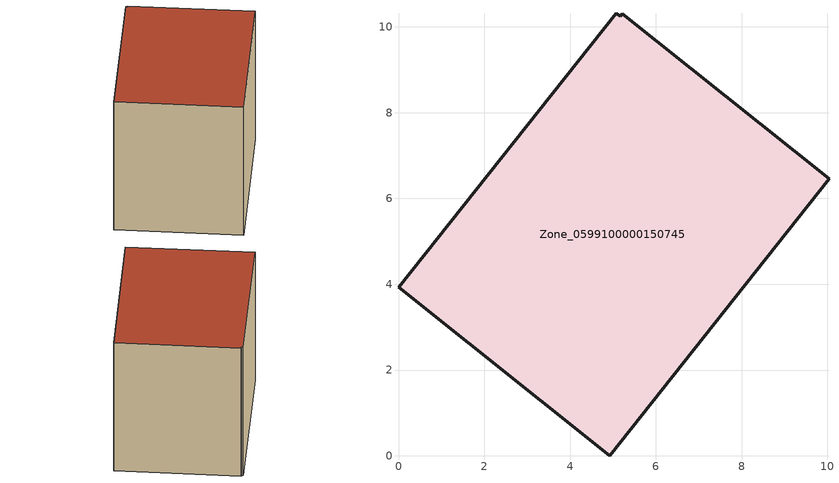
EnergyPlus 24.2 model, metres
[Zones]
Zone_0599100000150745
 floor ground (C_G): 5.08,10.32 5.17,10.25 5.21,10.31 10.04,6.46 4.93,0 0,3.93 z0.55
 wall outside (C_F): 5.08,10.32 0,3.93 4.93,0 10.04,6.46 5.21,10.31 5.17,10.25 5.08,10.32 z0.55:8.06
 roof outside (C_R): 5.17,10.25 5.08,10.32 0,3.93 4.93,0 10.04,6.46 5.21,10.31 z8.06
[BUILDING]
Pand.0599100000150745: North Axis=0; Terrain=City; Loads Convergence Tolerance Value=0.04; Temperature Convergence Tolerance Value=0.4; Solar Distribution=FullExterior; Maximum Number of Warmup Days=25; Minimum Number of Warmup Days=1
[Site:Location]
Rotterdam.The.Hague.AP_ZH_NLD Design_Conditions: Latitude=51.96; Longitude=4.45; Time Zone=1; Elevation=-4.5
[SITE:GROUNDTEMPERATURE:BUILDINGSURFACE]
18, 18, 18, 18, 18, 18, 18, 18, 18, 18, 18, 18
[MATERIAL] Thermal Absorptance=0.9; Solar Absorptance=0.7; Visible Absorptance=0.7
Name | Roughness | Thickness | Conductivity | Density | Specific Heat
G.TC.1965-1974 | MediumSmooth | 0.15 | 0.882353 | 540 | 1210
F.TC.1965-1974 | Rough | 0.3 | 0.697674 | 1920 | 840
R.TC.1965-1974 | MediumRough | 0.2 | 0.232558 | 1500 | 1000
[CONSTRUCTION]
C_G: G.TC.1965-1974
C_F: F.TC.1965-1974
C_R: R.TC.1965-1974
[ZONE]
Zone_0599100000150745: Type=1; Multiplier=1; Ceiling Height=Autocalculate; Volume=Autocalculate; Floor Area=autocalculate; Part of Total Floor Area=Yes
[ZONEINFILTRATION:DESIGNFLOWRATE]
Infil_Zone_0599100000150745: Zone or ZoneList or Space or SpaceList=Zone_0599100000150745; Schedule=AlwaysOn; Design Flow Rate Calculation Method=Flow/Area; Flow Rate per Floor Area=0.003; Constant Term Coefficient=1; Temperature Term Coefficient=0; Velocity Term Coefficient=0; Velocity Squared Term Coefficient=0
[HVACTEMPLATE:ZONE:IDEALLOADSAIRSYSTEM]
Zone_0599100000150745: Maximum Heating Supply Air Temperature=50; Minimum Cooling Supply Air Temperature=13; Maximum Heating Supply Air Humidity Ratio=0.0156; Minimum Cooling Supply Air Humidity Ratio=0.0077; Heating Limit=NoLimit; Cooling Limit=NoLimit; Dehumidification Control Type=ConstantSensibleHeatRatio; Cooling Sensible Heat Ratio=0.7; Dehumidification Setpoint=60; Humidification Control Type=None; Humidification Setpoint=30; Outdoor Air Method=None; Outdoor Air Flow Rate per Person=0.00944; Outdoor Air Flow Rate per Zone Floor Area=0; Outdoor Air Flow Rate per Zone=0; Demand Controlled Ventilation Type=None; Outdoor Air Economizer Type=NoEconomizer; Heat Recovery Type=None; Sensible Heat Recovery Effectiveness=0.7; Latent Heat Recovery Effectiveness=0.65
[ZONECONTROL:THERMOSTAT]
ThermostatControl_Zone_0599100000150745: Zone or ZoneList=Zone_0599100000150745; Control Type Schedule=DualSetpointControlType; Control 1=Thermostat_Zone_0599100000150745; Temperature Difference Between Cutout And Setpoint=0
[THERMOSTATSETPOINT:DUALSETPOINT]
Thermostat_Zone_0599100000150745: Heating Setpoint Temperature Schedule=HeatingSetpoint_Zone_0599100000150745; Cooling Setpoint Temperature Schedule=CoolingSetpoint_Zone_0599100000150745
[SCHEDULE:COMPACT]
HeatingSetpoint_Zone_0599100000150745: Through: 12/31, For: AllDays, Until: 24:00, 21
CoolingSetpoint_Zone_0599100000150745: Through: 12/31, For: AllDays, Until: 24:00, 24
DualSetpointControlType: Through: 12/31, For: AllDays, Until: 24:00, 4
AlwaysOn: Through: 12/31, For: AllDays, Until: 24:00, 1
